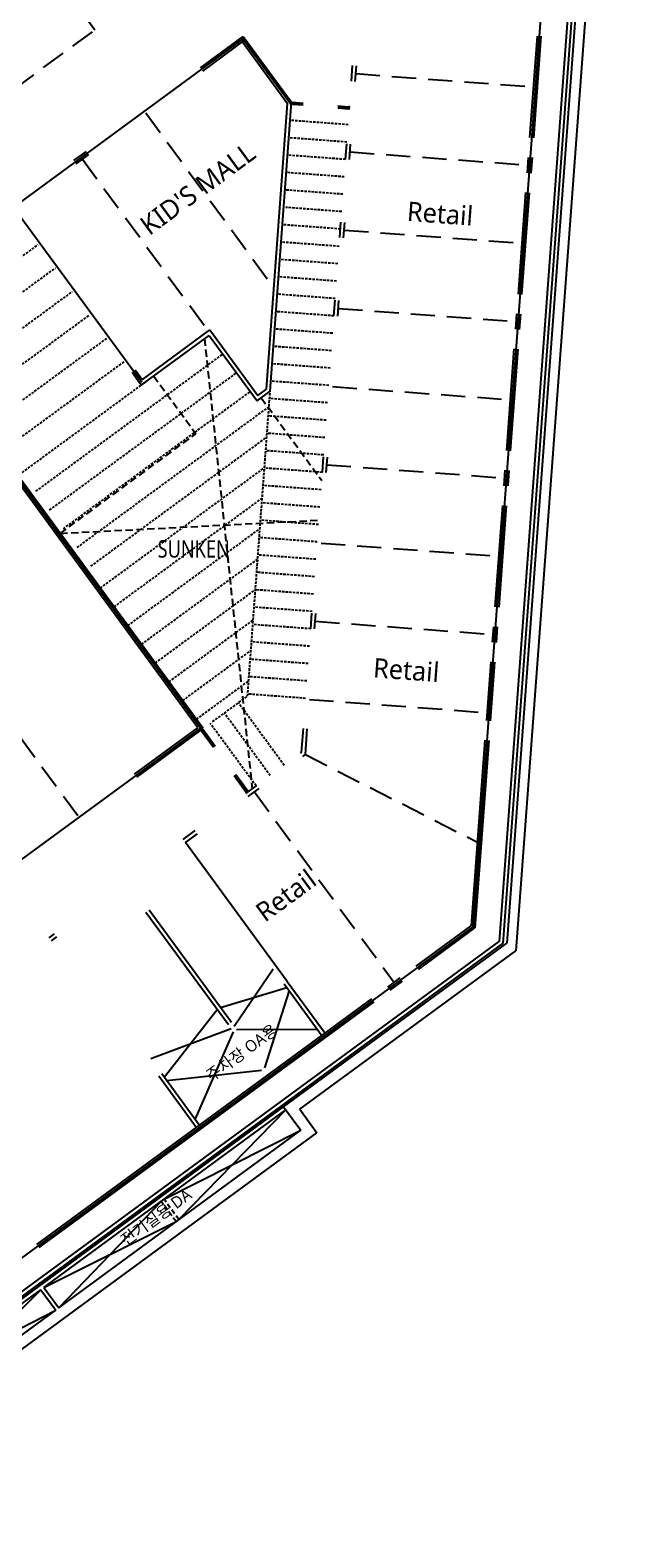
# Model space of a CAD drawing. Header units: millimetres. Extents: x 75184266 to 76346726, y -35077925 to -33679385.
# Drawn here: x 75529563 to 75560974, y -34997562 to -34919967 of the extents above; entities that cross this region are included whole.
import ezdxf
from ezdxf.enums import TextEntityAlignment as Align

# ---------------------------------------------------------------- set-up
doc = ezdxf.new("R2010")
doc.units = ezdxf.units.MM
doc.header["$LTSCALE"] = 50
doc.header["$MEASUREMENT"] = 0
doc.linetypes.add('XR-지하3층$0$HIDDEN', pattern=[0.375, 0.25, -0.125])
doc.layers.add('건축', color=8, linetype='CONTINUOUS', plot=False)
doc.styles.add('XR-지하3층$0$맑은고딕', font='')
doc.styles.add('XR-지하3층$0$울릉도m', font='')
doc.styles.get('XR-지하3층$0$맑은고딕').set_extended_font_data('Malgun Gothic')
doc.styles.get('XR-지하3층$0$울릉도m').set_extended_font_data('Malgun Gothic')

msp = doc.modelspace()

# ---------------------------------------------------------------- linework, layer by layer
at = {"layer": '건축', "ltscale": 0.5}
for p, q in [((75560052, -34882750), (75553802, -34967021)), ((75560257, -34882692), (75553995, -34967128)), ((75557490, -34898367), (75552444, -34966405)), ((75528706, -34929126), (75540642, -34920375)), ((75543066, -34923850), (75540561, -34920434)), ((75555765, -34920276), (75555376, -34925522)), ((75555964, -34920291), (75555575, -34925537)), ((75546166, -34922603), (75546226, -34921805)), ((75546366, -34922617), (75546425, -34921820)), ((75545867, -34926641), (75545926, -34925844)), ((75546066, -34926656), (75546126, -34925858)), ((75555300, -34926539), (75555241, -34927337)), ((75555500, -34926554), (75555441, -34927352)), ((75555165, -34928354), (75554776, -34933600)), ((75554976, -34933615), (75555365, -34928369)), ((75535331, -34938162), (75528706, -34929126)), ((75545567, -34930680), (75545626, -34929883)), ((75545767, -34930695), (75545826, -34929897)), ((75538433, -34956093), (75522114, -34933834)), ((75538235, -34955991), (75522152, -34934055)), ((75545268, -34934719), (75545327, -34933921)), ((75545467, -34934734), (75545526, -34933936)), ((75538514, -34956034), (75522668, -34934420)), ((75554701, -34934617), (75554642, -34935415)), ((75554901, -34934632), (75554841, -34935430)), ((75535353, -34938022), (75538861, -34935450)), ((75538861, -34935450), (75541341, -34938833)), ((75535310, -34938302), (75538818, -34935730)), ((75538818, -34935730), (75541298, -34939113)), ((75554567, -34936432), (75554178, -34941678)), ((75554766, -34936447), (75554377, -34941692)), ((75535310, -34938302), (75534834, -34937653)), ((75535353, -34938022), (75534995, -34937534)), ((75544669, -34942797), (75544728, -34941999)), ((75544868, -34942812), (75544927, -34942014)), ((75554102, -34942695), (75554043, -34943493)), ((75554302, -34942710), (75554242, -34943507)), ((75553967, -34944510), (75553578, -34949755)), ((75554167, -34944525), (75553778, -34949770)), ((75544070, -34950875), (75544129, -34950077)), ((75544269, -34950890), (75544328, -34950092)), ((75553503, -34950773), (75553444, -34951570)), ((75553702, -34950787), (75553643, -34951585)), ((75553368, -34952588), (75553144, -34955609)), ((75553568, -34952602), (75553344, -34955624)), ((75524906, -34965886), (75538455, -34955953)), ((75534968, -34958385), (75538235, -34955991)), ((75535087, -34958547), (75538514, -34956034)), ((75543595, -34957268), (75543687, -34956031)), ((75543788, -34957375), (75543887, -34956046)), ((75543541, -34957308), (75543595, -34957268)), ((75553069, -34956626), (75552357, -34966220)), ((75553268, -34956641), (75552550, -34966327)), ((75543659, -34957470), (75543788, -34957375)), ((75540718, -34959378), (75541282, -34958964)), ((75540836, -34959539), (75541401, -34959125)), ((75537476, -34961755), (75538097, -34961300)), ((75537594, -34961916), (75538215, -34961461)), ((75512777, -34995362), (75552560, -34966196)), ((75530556, -34966828), (75530830, -34966627)), ((75549517, -34968302), (75552357, -34966220)), ((75549636, -34968463), (75552550, -34966327)), ((75513372, -34996662), (75553802, -34967021)), ((75513437, -34996862), (75553995, -34967128)), ((75530675, -34966989), (75530949, -34966788)), ((75540109, -34971401, 0), (75542125, -34968435, 0)), ((75548050, -34969378), (75548695, -34968905)), ((75539399, -34970433, 0), (75542835, -34969403, 0)), ((75542953, -34969564, 0), (75541685, -34973551, 0)), ((75542696, -34969214, 0), (75544646, -34971873, 0)), ((75542857, -34969095, 0), (75544807, -34971755, 0)), ((75548168, -34969540), (75548813, -34969067)), ((75529920, -34982670), (75547227, -34969981)), ((75530038, -34982831), (75547345, -34970143)), ((75539238, -34970552, 0), (75536512, -34974038, 0)), ((75535802, -34973070, 0), (75539948, -34971519, 0)), ((75540066, -34971681, 0), (75538088, -34976188, 0)), ((75540227, -34971563, 0), (75544411, -34971552, 0)), ((75536212, -34973967), (75538162, -34976627)), ((75536373, -34973849), (75538323, -34976509)), ((75536630, -34974200, 0), (75541523, -34973669, 0)), ((75542780, -34975721), (75537254, -34981385)), ((75536485, -34980337, 0), (75543549, -34976770)), ((75536343, -34980441, 0), (75531049, -34985934)), ((75530274, -34984890), (75537112, -34981489)), ((75530119, -34985004), (75524271, -34990904)), ((75523502, -34989855), (75530887, -34986053))]:
    msp.add_line(p, q, dxfattribs=at)
at = {"layer": '건축', "ltscale": 1000}
for p, q in [((75560974, -34882486), (75554669, -34967501)), ((75557927, -34916807), (75554197, -34967103)), ((75542662, -34975560), (75554197, -34967103)), ((75543501, -34975689), (75554669, -34967501)), ((75513470, -34996962), (75542662, -34975560)), ((75530280, -34984886), (75542780, -34975721)), ((75542662, -34975560), (75543549, -34976770)), ((75543501, -34975689), (75544388, -34976899)), ((75516203, -34997562), (75544388, -34976899)), ((75531049, -34985934), (75543549, -34976770)), ((75513808, -34996962), (75530119, -34985004)), ((75530119, -34985004), (75530887, -34986053)), ((75530280, -34984886), (75531049, -34985934)), ((75516007, -34996962), (75530887, -34986053))]:
    msp.add_line(p, q, dxfattribs=at)
at = {"layer": '건축', "ltscale": 100}
for p, q in [((75538365, -34921920), (75540583, -34920294)), ((75538483, -34922081), (75540701, -34920455)), ((75540540, -34920574), (75542872, -34923755)), ((75540583, -34920294), (75543077, -34923696)), ((75541778, -34938514), (75542872, -34923755)), ((75541970, -34938620), (75543077, -34923696)), ((75531833, -34926709), (75532478, -34926236)), ((75531951, -34926871), (75532596, -34926398)), ((75541298, -34939113), (75541970, -34938620)), ((75541341, -34938833), (75541778, -34938514)), ((75539809, -34971328, 0), (75535553, -34965523, 0)), ((75539970, -34971210, 0), (75535714, -34965404, 0))]:
    msp.add_line(p, q, dxfattribs=at)
at = {"layer": '건축'}
for p, q in [((75543667, -34923852), (75543119, -34923812)), ((75543670, -34923808), (75543122, -34923767)), ((75543671, -34923798), (75543123, -34923757)), ((75543674, -34923753), (75543126, -34923712)), ((75545462, -34923986), (75546011, -34924026, 0)), ((75545465, -34923941), (75546014, -34923981, 0)), ((75545466, -34923931), (75546015, -34923971, 0)), ((75545469, -34923886), (75546018, -34923927, 0)), ((75539044, -34957010), (75538423, -34956163)), ((75539080, -34956983), (75538459, -34956136)), ((75539088, -34956977), (75538467, -34956130)), ((75539124, -34956950), (75538503, -34956104)), ((75540108, -34958461), (75540729, -34959308, 0)), ((75540144, -34958434), (75540765, -34959281, 0)), ((75540152, -34958429), (75540773, -34959276, 0)), ((75540188, -34958402), (75540809, -34959249, 0))]:
    msp.add_line(p, q, dxfattribs=at)
at = {"layer": '건축', "linetype": 'XR-지하3층$0$HIDDEN', "ltscale": 100}
for p, q in [((75535540, -34924240), (75542166, -34933278)), ((75532273, -34926634), (75538780, -34935509)), ((75532025, -34960543), (75515942, -34938607)), ((75543788, -34957377), (75552678, -34961893)), ((75541159, -34959303), (75548372, -34969142))]:
    msp.add_line(p, q, dxfattribs=at)
at = {"layer": '건축', "linetype": 'XR-지하3층$0$HIDDEN', "ltscale": 10}
for p, q in [((75545999, -34924853), (75543008, -34924631)), ((75545933, -34925751), (75542941, -34925529)), ((75545866, -34926648), (75542875, -34926426)), ((75545800, -34927546), (75542808, -34927324)), ((75545733, -34928443), (75542741, -34928222)), ((75545667, -34929341), (75542775, -34929126)), ((75545600, -34930239), (75542608, -34930017)), ((75545534, -34931136), (75542542, -34930914)), ((75523617, -34935715), (75529988, -34931044)), ((75524504, -34936924), (75530875, -34932253)), ((75545467, -34932034), (75542475, -34931812)), ((75545400, -34932931), (75542409, -34932709)), ((75525391, -34938134), (75531762, -34933463)), ((75545334, -34933829), (75542342, -34933607)), ((75526294, -34939332), (75532649, -34934673)), ((75545267, -34934726), (75542275, -34934504)), ((75545201, -34935624), (75542209, -34935402)), ((75527382, -34940394), (75533536, -34935882)), ((75545134, -34936521), (75542142, -34936299)), ((75528269, -34941604), (75534423, -34937092)), ((75529865, -34943781), (75539527, -34936698)), ((75529156, -34942814), (75535951, -34937832)), ((75530575, -34944749), (75540237, -34937665)), ((75545068, -34937419), (75542076, -34937197)), ((75531285, -34945717), (75540946, -34938633)), ((75540803, -34954355), (75541970, -34938620)), ((75545001, -34938316), (75542009, -34938094)), ((75531994, -34946684), (75541911, -34939414)), ((75544934, -34939214), (75541943, -34938992)), ((75544868, -34940111), (75541876, -34939889)), ((75532704, -34947652), (75541795, -34940987)), ((75544801, -34941009), (75541810, -34940787)), ((75544735, -34941906), (75541743, -34941685)), ((75533196, -34948779), (75541678, -34942561)), ((75544668, -34942804), (75541676, -34942582)), ((75533905, -34949747), (75541561, -34944134)), ((75544602, -34943702), (75541610, -34943480)), ((75544535, -34944599), (75541543, -34944377)), ((75534615, -34950715), (75541445, -34945708)), ((75544468, -34945497), (75541477, -34945275)), ((75544402, -34946394), (75541410, -34946172)), ((75544335, -34947292), (75541344, -34947070)), ((75535324, -34951683), (75541328, -34947281)), ((75544269, -34948189), (75541277, -34947967)), ((75536034, -34952651), (75541211, -34948855)), ((75544202, -34949087), (75541210, -34948865)), ((75544136, -34949984), (75541144, -34949762)), ((75536743, -34953618), (75541094, -34950428)), ((75544069, -34950882), (75541077, -34950660)), ((75544003, -34951779), (75541011, -34951557)), ((75537453, -34954586), (75540978, -34952002)), ((75543936, -34952677), (75540944, -34952455)), ((75543869, -34953574), (75540878, -34953352)), ((75538162, -34955554), (75540861, -34953575)), ((75543803, -34954472), (75540811, -34954250)), ((75538998, -34955679), (75540803, -34954355)), ((75542695, -34957930), (75540330, -34954703)), ((75541244, -34958994), (75538878, -34955767)), ((75541970, -34958462), (75539604, -34955235))]:
    msp.add_line(p, q, dxfattribs=at)
at = {"layer": '건축', "linetype": 'XR-지하3층$0$HIDDEN', "ltscale": 30}
for p, q in [((75538577, -34935906), (75541041, -34959143)), ((75535952, -34937831), (75538137, -34940811)), ((75541511, -34938957), (75544637, -34943220)), ((75531123, -34945953), (75538137, -34940811)), ((75531123, -34945953), (75544485, -34945275))]:
    msp.add_line(p, q, dxfattribs=at)
at = {"layer": '건축', "linetype": 'XR-지하3층$0$HIDDEN', "ltscale": 20}
for p, q in [((75537112, -34981489, 0), (75536343, -34980441, 0)), ((75537254, -34981385, 0), (75536485, -34980337, 0))]:
    msp.add_line(p, q, dxfattribs=at)
at = {"layer": '건축', "linetype": 'XR-지하3층$0$HIDDEN', "ltscale": 100}
msp.add_lwpolyline([(75515877, -34896744), (75508700, -34902006), (75525728, -34925233), (75532906, -34919971)], close=True, dxfattribs=at)
for points in [[(75546395, -34922218), (75555570, -34922899)], [(75546096, -34926257), (75555271, -34926938)], [(75545796, -34930296), (75554971, -34930977)], [(75545496, -34934335), (75554672, -34935016)], [(75545197, -34938374), (75554372, -34939055)], [(75544897, -34942413), (75554072, -34943094)], [(75544597, -34946452), (75553773, -34947133)], [(75544298, -34950491), (75553473, -34951171)], [(75543998, -34954530), (75553174, -34955210)]]:
    msp.add_lwpolyline(points, dxfattribs=at)
at = {"layer": '건축', "ltscale": 600}
for points in [[(75546011, -34924026), (75546060, -34924030), (75546068, -34923930), (75546018, -34923927)], [(75538423, -34956163), (75538393, -34956122), (75538474, -34956063), (75538503, -34956104)], [(75540729, -34959308), (75540758, -34959348), (75540839, -34959289), (75540809, -34959249)]]:
    msp.add_lwpolyline(points, close=True, dxfattribs=at)
at = {"layer": '건축', "ltscale": 100, "elevation": 0}
msp.add_lwpolyline([(75542857, -34969095), (75537595, -34961917)], dxfattribs=at)

# ---------------------------------------------------------------- texts
at = {"layer": '건축', "style": 'XR-지하3층$0$맑은고딕'}
for s, rotation, p in [("KID'S MALL", 36.24693, (75538221, -34928157)), ('Retail', 355.75786, (75550753, -34929443)), ('Retail', 355.75786, (75549005, -34953009)), ('Retail', 36.24693, (75542782, -34964650))]:
    msp.add_text(s, height=1000, rotation=rotation, dxfattribs=at).set_placement(p, align=Align.MIDDLE_CENTER)
at = {"layer": '건축', "style": 'XR-지하3층$0$울릉도m', "width": 0.8}
msp.add_text('SUNKEN', height=900, dxfattribs=at).set_placement((75536156, -34947205))
at = {"layer": '건축', "ltscale": 0.5, "style": 'XR-지하3층$0$맑은고딕'}
for s, p in [('주차장 OA용', (75540498, -34972762, 0)), ('전기실용 DA', (75536073, -34981255, 0))]:
    msp.add_text(s, height=600, rotation=36.24693, dxfattribs=at).set_placement(p, align=Align.MIDDLE_CENTER)

doc.saveas('drawing.dxf')
